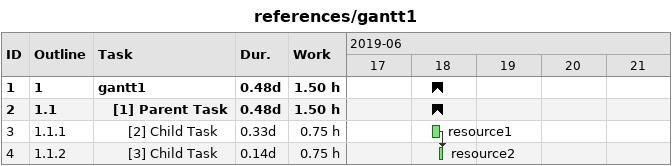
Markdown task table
references/gantt1

| ID | WBS | Task | Duration | Start | Finish | Predecessors | Resources | Work (h) |
|---|---|---|---|---|---|---|---|---|
| 1 | 1 | **gantt1** | 0.48d | 2019-06-18 | 2019-06-18 |  |  | 1.50 |
| 2 | 1.1 | **[1] Parent Task** | 0.48d | 2019-06-18 | 2019-06-18 |  |  | 1.50 |
| 3 | 1.1.1 | [2] Child Task | 0.33d | 2019-06-18 | 2019-06-18 |  | resource1 | 0.75 |
| 4 | 1.1.2 | [3] Child Task | 0.14d | 2019-06-18 | 2019-06-18 | 3 | resource2 | 0.75 |
